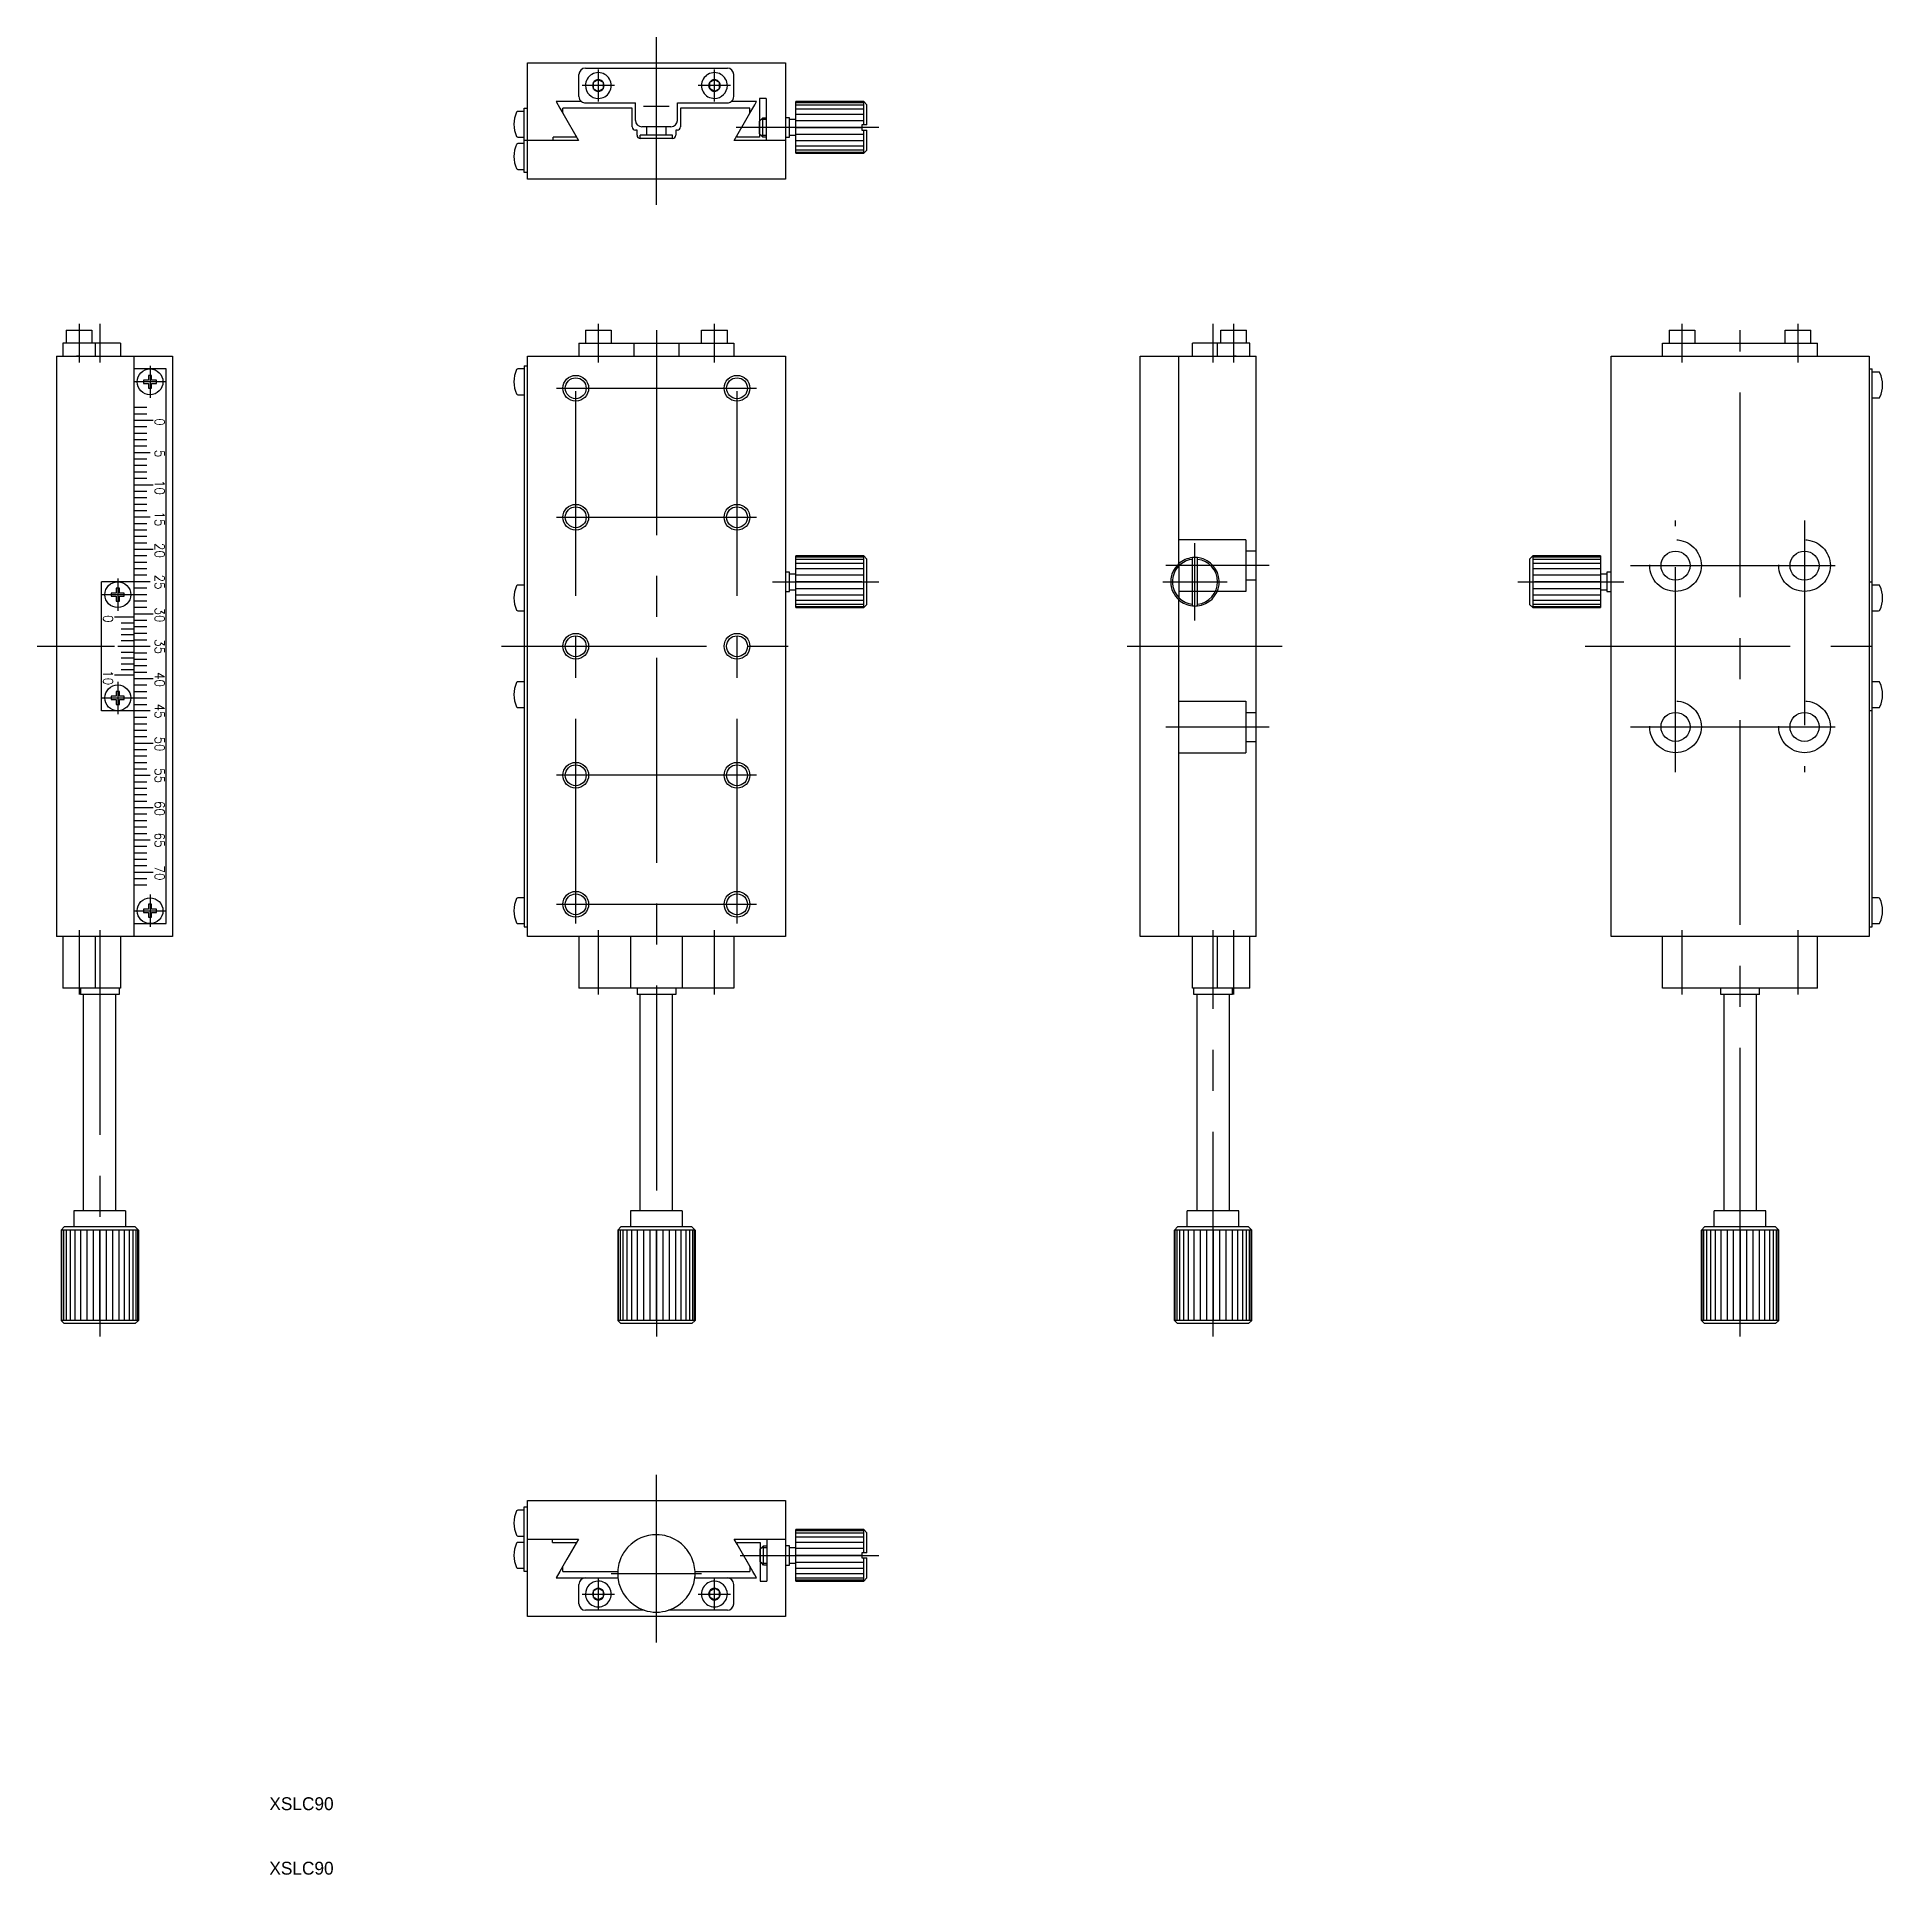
# Model space of a CAD drawing. Extents: x -26 to 262, y 10 to 295.
import ezdxf

# ---------------------------------------------------------------- set-up
doc = ezdxf.new("R2010")
doc.units = 0
doc.linetypes.add('CENTER', pattern=[50.8, 31.75, -6.35, 6.35, -6.35])
doc.linetypes.add('DASHED', pattern=[19.05, 12.7, -6.35])
doc.layers.get('0').update_dxf_attribs({"linetype": 'CONTINUOUS'})
doc.layers.add('CENTER', color=1, linetype='CENTER')
doc.styles.add('CONVERTER_2', font='txt.shx', dxfattribs={"width": 0.9})

# ---------------------------------------------------------------- blocks, each defined once
blk = doc.blocks.new('*U23')
at = {"color": 7, "linetype": 'CONTINUOUS', "style": 'CONVERTER_2', "width": 0.9}
blk.add_text('30', height=1.5, rotation=270, dxfattribs=at).set_placement((-7.75, 206.44))
blk = doc.blocks.new('*U24')
at = {"color": 7, "linetype": 'CONTINUOUS', "style": 'CONVERTER_2', "width": 0.9}
blk.add_text('60', height=1.5, rotation=270, dxfattribs=at).set_placement((-7.75, 176.44))
blk = doc.blocks.new('*U25')
at = {"color": 7, "linetype": 'CONTINUOUS', "style": 'CONVERTER_2', "width": 0.9}
blk.add_text('0', height=1.5, rotation=270, dxfattribs=at).set_placement((-7.75, 235.77))
blk = doc.blocks.new('*U26')
at = {"color": 7, "linetype": 'CONTINUOUS', "style": 'CONVERTER_2', "width": 0.9}
blk.add_text('5', height=1.5, rotation=270, dxfattribs=at).set_placement((-7.75, 230.88))
blk = doc.blocks.new('*U27')
at = {"color": 7, "linetype": 'CONTINUOUS', "style": 'CONVERTER_2', "width": 0.9}
blk.add_text('10', height=1.5, rotation=270, dxfattribs=at).set_placement((-7.75, 226.22))
blk = doc.blocks.new('*U28')
at = {"color": 7, "linetype": 'CONTINUOUS', "style": 'CONVERTER_2', "width": 0.9}
blk.add_text('15', height=1.5, rotation=270, dxfattribs=at).set_placement((-7.75, 221.33))
blk = doc.blocks.new('*U29')
at = {"color": 7, "linetype": 'CONTINUOUS', "style": 'CONVERTER_2', "width": 0.9}
blk.add_text('55', height=1.5, rotation=270, dxfattribs=at).set_placement((-7.75, 181.55))
blk = doc.blocks.new('*U30')
at = {"color": 7, "linetype": 'CONTINUOUS', "style": 'CONVERTER_2', "width": 0.9}
blk.add_text('50', height=1.5, rotation=270, dxfattribs=at).set_placement((-7.75, 186.44))
blk = doc.blocks.new('*U31')
at = {"color": 7, "linetype": 'CONTINUOUS', "style": 'CONVERTER_2', "width": 0.9}
blk.add_text('20', height=1.5, rotation=270, dxfattribs=at).set_placement((-7.75, 216.44))
blk = doc.blocks.new('*U32')
at = {"color": 7, "linetype": 'CONTINUOUS', "style": 'CONVERTER_2', "width": 0.9}
blk.add_text('35', height=1.5, rotation=270, dxfattribs=at).set_placement((-7.75, 201.55))
blk = doc.blocks.new('*U33')
at = {"color": 7, "linetype": 'CONTINUOUS', "style": 'CONVERTER_2', "width": 0.9}
blk.add_text('40', height=1.5, rotation=270, dxfattribs=at).set_placement((-7.75, 196.44))
blk = doc.blocks.new('*U34')
at = {"color": 7, "linetype": 'CONTINUOUS', "style": 'CONVERTER_2', "width": 0.9}
blk.add_text('25', height=1.5, rotation=270, dxfattribs=at).set_placement((-7.75, 211.55))
blk = doc.blocks.new('*U35')
at = {"color": 7, "linetype": 'CONTINUOUS', "style": 'CONVERTER_2', "width": 0.9}
blk.add_text('45', height=1.5, rotation=270, dxfattribs=at).set_placement((-7.75, 191.55))
blk = doc.blocks.new('*U36')
at = {"color": 7, "linetype": 'CONTINUOUS', "style": 'CONVERTER_2', "width": 0.9}
blk.add_text('70', height=1.5, rotation=270, dxfattribs=at).set_placement((-7.75, 166.44))
blk = doc.blocks.new('*U37')
at = {"color": 7, "linetype": 'CONTINUOUS', "style": 'CONVERTER_2', "width": 0.9}
blk.add_text('65', height=1.5, rotation=270, dxfattribs=at).set_placement((-7.75, 171.55))
blk = doc.blocks.new('*U38')
at = {"color": 7, "linetype": 'CONTINUOUS', "style": 'CONVERTER_2', "width": 0.9}
blk.add_text('10', height=1.5, rotation=270, dxfattribs=at).set_placement((-15.75, 196.72))
blk = doc.blocks.new('*U39')
at = {"color": 7, "linetype": 'CONTINUOUS', "style": 'CONVERTER_2', "width": 0.9}
blk.add_text('0', height=1.5, rotation=270, dxfattribs=at).set_placement((-15.75, 205.27))

msp = doc.modelspace()

# ---------------------------------------------------------------- linework, layer by layer
at = {"color": 7, "linetype": 'CONTINUOUS'}
for p, q in [((50, 272.86), (50, 290.86)), ((50, 290.86), (90, 290.86)), ((58, 285.66), (58, 289.06)), ((59, 290.06), (81, 290.06)), ((61, 288.26), (60.22, 287.81)), ((61.78, 287.81), (61, 288.26)), ((79, 288.26), (78.22, 287.81)), ((79.78, 287.81), (79, 288.26)), ((82, 285.66), (82, 289.06)), ((90, 290.86), (90, 272.86)), ((60.22, 287.81), (60.22, 286.91)), ((60.22, 286.91), (61, 286.46)), ((61.78, 286.91), (61, 286.46)), ((61.78, 286.91), (61.78, 287.81)), ((78.22, 287.81), (78.22, 286.91)), ((79, 286.46), (78.22, 286.91)), ((79, 286.46), (79.78, 286.91)), ((79.78, 286.91), (79.78, 287.81)), ((87, 285.36), (86, 285.36)), ((86, 285.36), (86, 279.36)), ((87, 285.36), (87, 279.36)), ((49.5, 283.36), (48.51, 283.36)), ((49.5, 279.36), (49.5, 283.86)), ((49.5, 283.86), (50, 283.86)), ((58.4, 284.86), (54.46, 284.86)), ((54.46, 284.86), (55.04, 283.86)), ((55.04, 283.86), (55.5, 283.06)), ((66.25, 283.86), (55.5, 283.86)), ((55.5, 283.06), (55.5, 283.86)), ((55.5, 283.06), (57.93, 278.86)), ((59, 284.66), (66.75, 284.66)), ((66.25, 280.96), (66.25, 283.86)), ((66.75, 281.96), (66.75, 284.66)), ((73.25, 284.66), (81, 284.66)), ((73.25, 281.96), (73.25, 284.66)), ((73.75, 283.86), (73.75, 280.96)), ((84.5, 283.86), (73.75, 283.86)), ((85.54, 284.86), (81.6, 284.86)), ((82.07, 278.86), (84.5, 283.06)), ((84.5, 283.06), (85.25, 284.36)), ((84.5, 283.06), (84.5, 283.86)), ((85.25, 284.36), (85.54, 284.86)), ((86, 282.86), (86, 280.86)), ((86.22, 282.08), (86.5, 282.36)), ((86.5, 282.36), (87, 282.36)), ((86.5, 279.36), (86.5, 282.36)), ((87, 283.36), (87, 280.36)), ((87, 282.36), (87, 282.08)), ((90.64, 282.36), (90, 282.36)), ((90.64, 279.36), (90.64, 282.36)), ((91.64, 282.08), (91.64, 284.86)), ((102.14, 284.86), (91.64, 284.86)), ((102.14, 284.86), (102.64, 284.36)), ((102.64, 281.26), (102.64, 284.36)), ((57.5, 279.6), (57.5, 279.36)), ((67, 280.46), (66.75, 280.46)), ((67, 279.66), (67, 280.46)), ((68.5, 279.66), (67.5, 279.66)), ((67.5, 279.16), (67.5, 279.66)), ((68.5, 280.96), (67.75, 280.96)), ((71.5, 280.96), (68.5, 280.96)), ((68.5, 279.66), (68.5, 280.96)), ((71.5, 279.66), (68.5, 279.66)), ((72.25, 280.96), (71.5, 280.96)), ((71.5, 279.66), (71.5, 280.96)), ((72.5, 279.66), (71.5, 279.66)), ((72.5, 279.16), (72.5, 279.66)), ((73, 280.46), (73, 279.66)), ((73.25, 280.46), (73, 280.46)), ((82.5, 279.36), (82.5, 279.6)), ((86, 281.86), (86.22, 282.08)), ((86, 279.86), (86, 281.86)), ((86, 280.86), (86, 279.36)), ((86.22, 279.63), (86, 279.86)), ((86.5, 279.36), (86.22, 279.63)), ((87, 280.86), (87, 279.63)), ((87, 279.63), (87, 279.36)), ((91.64, 282.08), (90.64, 282.08)), ((91.64, 279.63), (90.64, 279.63)), ((91.64, 280.86), (91.64, 282.08)), ((91.64, 279.63), (91.64, 280.86)), ((91.64, 277), (91.64, 279.63)), ((102.64, 281.26), (101.84, 281.26)), ((101.84, 281.26), (101.84, 280.86)), ((101.84, 280.86), (101.84, 280.46)), ((101.84, 280.46), (102.64, 280.46)), ((102.64, 277.36), (102.64, 280.46)), ((48.51, 279.36), (49.5, 279.36)), ((49.5, 278.36), (48.51, 278.36)), ((49.5, 278.86), (49.5, 279.36)), ((54, 278.86), (49.5, 278.86)), ((49.5, 273.86), (49.5, 278.86)), ((57.5, 279.36), (54, 279.36)), ((54, 278.86), (54, 279.36)), ((57.93, 278.86), (54, 278.86)), ((57.5, 278.86), (55, 278.86)), ((72.5, 279.16), (67.5, 279.16)), ((86, 278.86), (82.07, 278.86)), ((86, 279.36), (82.5, 279.36)), ((86, 278.86), (82.5, 278.86)), ((87, 278.86), (86, 278.86)), ((87, 279.36), (86.5, 279.36)), ((87, 279.36), (87, 278.86)), ((90, 278.86), (87, 278.86)), ((90, 279.36), (90.64, 279.36)), ((91.64, 276.86), (91.64, 277)), ((91.64, 276.86), (102.14, 276.86)), ((102.64, 277.36), (102.14, 276.86)), ((48.51, 274.36), (49.5, 274.36)), ((50, 273.86), (49.5, 273.86)), ((90, 272.86), (50, 272.86)), ((-21.5, 249.43), (-21.5, 247.43)), ((-21.5, 249.43), (-19.5, 249.43)), ((-19.5, 249.43), (-17.5, 249.43)), ((-17.5, 249.43), (-17.5, 247.43)), ((59, 249.43), (63, 249.43)), ((59, 249.43), (59, 247.43)), ((63, 249.43), (63, 247.43)), ((77, 247.43), (77, 249.43)), ((77, 249.43), (81, 249.43)), ((81, 247.43), (81, 249.43)), ((157.5, 249.43), (159.5, 249.43)), ((157.5, 247.43), (157.5, 249.43)), ((159.5, 249.43), (161.5, 249.43)), ((161.5, 247.43), (161.5, 249.43)), ((227, 249.43), (227, 247.43)), ((227, 249.43), (231, 249.43)), ((231, 249.43), (231, 247.43)), ((245, 247.43), (245, 249.43)), ((245, 249.43), (249, 249.43)), ((249, 247.43), (249, 249.43)), ((-23, 245.43), (-22, 245.43)), ((-23, 245.43), (-23, 155.43)), ((-23, 245.43), (-5, 245.43)), ((-22, 247.43), (-22, 245.43)), ((-19.5, 247.43), (-22, 247.43)), ((-22, 245.43), (-19.3, 245.43)), ((-20.3, 245.43), (-19.6, 245.43)), ((-19.6, 245.43), (-19.9, 245.43)), ((-13.1, 247.43), (-19.5, 247.43)), ((-19.5, 245.43), (-19.5, 245.43)), ((-19.5, 245.43), (-13.1, 245.43)), ((-17, 247.43), (-17, 245.43)), ((-13.1, 247.43), (-13.1, 245.43)), ((-13.1, 247.43), (-13.1, 245.43)), ((-11, 245.43), (-11, 155.43)), ((-5, 245.43), (-5, 155.43)), ((50, 245.43), (65, 245.43)), ((50, 155.43), (50, 245.43)), ((58, 247.43), (65, 247.43)), ((58, 247.43), (58, 245.43)), ((65, 247.43), (66.5, 247.43)), ((65, 245.43), (66.5, 245.43)), ((66.5, 247.43), (66.5, 245.43)), ((66.5, 247.43), (73.5, 247.43)), ((66.5, 245.43), (73.5, 245.43)), ((73.5, 247.43), (75, 247.43)), ((73.5, 247.43), (73.5, 245.43)), ((73.5, 245.43), (75, 245.43)), ((75, 247.43), (82, 247.43)), ((75, 245.43), (90, 245.43)), ((80, 245.43), (82, 245.43)), ((81, 247.43), (82, 247.43)), ((82, 247.43), (82, 245.43)), ((82, 245.43), (84, 245.43)), ((90, 245.43), (90, 155.43)), ((145, 155.43), (145, 245.43)), ((145, 245.43), (159.9, 245.43)), ((151, 213.24), (151, 245.43)), ((153.1, 245.43), (153.1, 247.43)), ((159.5, 247.43), (153.1, 247.43)), ((153.1, 245.43), (153.1, 247.43)), ((153.1, 245.43), (159.5, 245.43)), ((157, 245.43), (157, 247.43)), ((159.3, 245.43), (162, 245.43)), ((162, 247.43), (159.5, 247.43)), ((159.5, 245.43), (159.5, 245.43)), ((159.9, 245.43), (159.6, 245.43)), ((159.6, 245.43), (160.3, 245.43)), ((162, 245.43), (162, 247.43)), ((162, 245.43), (163, 245.43)), ((163, 155.43), (163, 245.43)), ((218, 245.43), (226, 245.43)), ((218, 155.43), (218, 245.43)), ((226, 247.43), (250, 247.43)), ((226, 245.43), (226, 247.43)), ((226, 245.43), (258, 245.43)), ((250, 245.43), (250, 247.43)), ((258, 245.43), (258, 210.43)), ((-6, 243.43), (-11, 243.43)), ((-8.25, 242.43), (-8.75, 242.43)), ((-8.75, 242.43), (-8.75, 241.68)), ((-8.25, 241.68), (-8.25, 242.43)), ((-6, 157.43), (-6, 243.43)), ((49.5, 243.43), (48.51, 243.43)), ((49.5, 243.93), (49.5, 156.93)), ((49.5, 243.93), (50, 243.93)), ((258, 243.43), (258.5, 243.43)), ((258.5, 242.93), (258.5, 243.43)), ((258.5, 210.43), (258.5, 242.93)), ((259.49, 242.93), (258.5, 242.93)), ((-8.75, 241.68), (-9.5, 241.68)), ((-9.5, 241.68), (-9.5, 241.18)), ((-9.5, 241.18), (-8.75, 241.18)), ((-8.75, 241.18), (-8.75, 240.43)), ((-8.75, 240.43), (-8.25, 240.43)), ((-7.5, 241.68), (-8.25, 241.68)), ((-8.25, 240.43), (-8.25, 241.18)), ((-8.25, 241.18), (-7.5, 241.18)), ((-7.5, 241.18), (-7.5, 241.68)), ((48.51, 239.43), (49.5, 239.43)), ((258.5, 238.93), (259.49, 238.93)), ((102.14, 214.43), (91.64, 214.43)), ((91.64, 214.29), (91.64, 214.43)), ((91.64, 211.65), (91.64, 214.29)), ((102.14, 214.43), (102.64, 213.93)), ((102.64, 206.93), (102.64, 213.93)), ((153.1, 206.69), (153.1, 214.17)), ((153.9, 206.69), (153.9, 214.17)), ((205.36, 213.93), (205.86, 214.43)), ((205.36, 213.93), (205.36, 206.93)), ((216.36, 214.43), (205.86, 214.43)), ((216.36, 214.43), (216.36, 214.29)), ((216.36, 214.29), (216.36, 211.65)), ((-16, 190.43), (-16, 210.43)), ((-11, 210.43), (-16, 210.43)), ((90.64, 211.93), (90, 211.93)), ((90.64, 208.93), (90.64, 211.93)), ((90.64, 211.65), (91.64, 211.65)), ((91.64, 210.43), (91.64, 211.65)), ((91.64, 209.2), (91.64, 210.43)), ((216.36, 211.65), (216.36, 210.43)), ((216.36, 211.65), (217.36, 211.65)), ((216.36, 210.43), (216.36, 209.2)), ((217.36, 211.93), (217.36, 208.93)), ((218, 211.93), (217.36, 211.93)), ((258, 210.43), (258.5, 210.43)), ((258, 210.43), (258, 155.43)), ((258.5, 156.93), (258.5, 210.43)), ((-13.75, 208.68), (-14.5, 208.68)), ((-14.5, 208.68), (-14.5, 208.18)), ((-14.5, 208.18), (-13.75, 208.18)), ((-13.25, 209.43), (-13.75, 209.43)), ((-13.75, 209.43), (-13.75, 208.68)), ((-13.75, 208.18), (-13.75, 207.43)), ((-13.75, 207.43), (-13.25, 207.43)), ((-13.25, 208.68), (-13.25, 209.43)), ((-12.5, 208.68), (-13.25, 208.68)), ((-13.25, 207.43), (-13.25, 208.18)), ((-13.25, 208.18), (-12.5, 208.18)), ((-12.5, 208.18), (-12.5, 208.68)), ((49.5, 209.93), (48.51, 209.93)), ((90, 208.93), (90.64, 208.93)), ((90.64, 209.2), (91.64, 209.2)), ((91.64, 206.43), (91.64, 209.2)), ((151, 191.93), (151, 207.62)), ((216.36, 209.2), (217.36, 209.2)), ((216.36, 209.2), (216.36, 206.43)), ((217.36, 208.93), (218, 208.93)), ((259.49, 209.93), (258.5, 209.93)), ((48.51, 205.93), (49.5, 205.93)), ((91.64, 206.43), (102.14, 206.43)), ((102.64, 206.93), (102.14, 206.43)), ((205.86, 206.43), (205.36, 206.93)), ((205.86, 206.43), (216.36, 206.43)), ((258.5, 205.93), (259.49, 205.93)), ((-13.75, 193.43), (-13.75, 192.68)), ((-13.25, 193.43), (-13.75, 193.43)), ((-13.25, 192.68), (-13.25, 193.43)), ((49.5, 194.93), (48.51, 194.93)), ((259.49, 194.93), (258.5, 194.93)), ((-11, 190.43), (-16, 190.43)), ((-13.75, 192.68), (-14.5, 192.68)), ((-14.5, 192.68), (-14.5, 192.18)), ((-14.5, 192.18), (-13.75, 192.18)), ((-13.75, 192.18), (-13.75, 191.43)), ((-13.75, 191.43), (-13.25, 191.43)), ((-12.5, 192.68), (-13.25, 192.68)), ((-13.25, 191.43), (-13.25, 192.18)), ((-13.25, 192.18), (-12.5, 192.18)), ((-12.5, 192.18), (-12.5, 192.68)), ((48.51, 190.93), (49.5, 190.93)), ((151, 183.93), (151, 191.93)), ((258.5, 190.43), (258, 190.43)), ((258.5, 190.93), (259.49, 190.93)), ((151, 155.43), (151, 183.93)), ((49.5, 161.43), (48.51, 161.43)), ((259.49, 161.43), (258.5, 161.43)), ((-9.5, 159.68), (-9.5, 159.18)), ((-8.75, 159.68), (-9.5, 159.68)), ((-9.5, 159.18), (-8.75, 159.18)), ((-8.25, 160.43), (-8.75, 160.43)), ((-8.75, 160.43), (-8.75, 159.68)), ((-8.75, 159.18), (-8.75, 158.43)), ((-8.75, 158.43), (-8.25, 158.43)), ((-8.25, 159.68), (-8.25, 160.43)), ((-7.5, 159.68), (-8.25, 159.68)), ((-8.25, 159.18), (-7.5, 159.18)), ((-8.25, 158.43), (-8.25, 159.18)), ((-7.5, 159.18), (-7.5, 159.68)), ((-11, 157.43), (-6, 157.43)), ((48.51, 157.43), (49.5, 157.43)), ((49.5, 156.93), (50, 156.93)), ((258, 156.93), (258.5, 156.93)), ((258.5, 157.43), (259.49, 157.43)), ((-22, 155.43), (-23, 155.43)), ((-13.1, 155.43), (-23, 155.43)), ((-12.3, 155.43), (-23, 155.43)), ((-22, 155.43), (-22, 147.43)), ((-17, 155.43), (-17, 147.43)), ((-13.1, 155.43), (-13.1, 153.43)), ((-13.1, 155.43), (-13.1, 147.43)), ((-5, 155.43), (-12.9, 155.43)), ((56, 155.43), (50, 155.43)), ((58, 155.43), (56, 155.43)), ((58, 155.43), (58, 147.43)), ((60, 155.43), (58, 155.43)), ((65, 155.43), (60, 155.43)), ((66, 155.43), (65, 155.43)), ((67, 155.43), (66, 155.43)), ((66, 155.43), (66, 147.43)), ((67.5, 155.43), (67, 155.43)), ((72.5, 155.43), (67.5, 155.43)), ((73, 155.43), (72.5, 155.43)), ((74, 155.43), (73, 155.43)), ((80, 155.43), (74, 155.43)), ((74, 155.43), (74, 147.43)), ((82, 155.43), (80, 155.43)), ((82, 155.43), (82, 147.43)), ((84, 155.43), (82, 155.43)), ((90, 155.43), (84, 155.43)), ((153.1, 155.43), (145, 155.43)), ((163, 155.43), (153.1, 155.43)), ((153.1, 147.43), (153.1, 155.43)), ((153.1, 153.43), (153.1, 155.43)), ((157, 147.43), (157, 155.43)), ((163, 155.43), (162, 155.43)), ((162, 147.43), (162, 155.43)), ((258, 155.43), (218, 155.43)), ((226, 147.43), (226, 155.43)), ((250, 147.43), (250, 155.43)), ((-17, 147.43), (-22, 147.43)), ((-19.3, 147.43), (-19.3, 146.43)), ((-13.1, 147.43), (-17, 147.43)), ((-13.3, 147.43), (-13.3, 146.43)), ((66, 147.43), (58, 147.43)), ((67, 147.43), (66, 147.43)), ((67, 147.43), (67, 146.43)), ((67.5, 147.43), (67, 147.43)), ((72.5, 147.43), (67.5, 147.43)), ((74, 147.43), (72.5, 147.43)), ((73, 147.43), (73, 146.43)), ((82, 147.43), (74, 147.43)), ((157, 147.43), (153.1, 147.43)), ((153.3, 146.43), (153.3, 147.43)), ((162, 147.43), (157, 147.43)), ((159.3, 146.43), (159.3, 147.43)), ((235.5, 147.43), (226, 147.43)), ((235, 146.43), (235, 147.43)), ((240.5, 147.43), (235.5, 147.43)), ((241, 147.43), (240.5, 147.43)), ((241, 146.43), (241, 147.43)), ((250, 147.43), (241, 147.43)), ((-13.3, 146.43), (-19.3, 146.43)), ((-18.8, 112.93), (-18.8, 146.43)), ((-13.8, 112.93), (-13.8, 146.43)), ((67.5, 146.43), (67, 146.43)), ((67.5, 112.93), (67.5, 146.43)), ((72.5, 146.43), (67.5, 146.43)), ((72.5, 112.93), (72.5, 146.43)), ((73, 146.43), (72.5, 146.43)), ((159.3, 146.43), (153.3, 146.43)), ((153.8, 146.43), (153.8, 112.93)), ((158.8, 146.43), (158.8, 112.93)), ((235.5, 146.43), (235, 146.43)), ((240.5, 146.43), (235.5, 146.43)), ((235.5, 146.43), (235.5, 112.93)), ((241, 146.43), (240.5, 146.43)), ((240.5, 146.43), (240.5, 112.93)), ((-12.3, 112.93), (-20.3, 112.93)), ((-20.3, 112.93), (-20.3, 110.43)), ((-18.8, 112.93), (-20.3, 112.93)), ((-13.8, 112.93), (-18.8, 112.93)), ((-12.3, 112.93), (-13.8, 112.93)), ((-12.3, 112.93), (-12.3, 110.43)), ((-12.3, 112.93), (-12.3, 110.43)), ((67.5, 112.93), (66, 112.93)), ((66, 112.93), (66, 110.43)), ((74, 112.93), (66, 112.93)), ((72.5, 112.93), (67.5, 112.93)), ((74, 112.93), (72.5, 112.93)), ((74, 112.93), (74, 110.43)), ((74, 112.93), (74, 110.43)), ((153.8, 112.93), (152.3, 112.93)), ((152.3, 110.43), (152.3, 112.93)), ((160.3, 112.93), (152.3, 112.93)), ((152.3, 110.43), (152.3, 112.93)), ((158.8, 112.93), (153.8, 112.93)), ((160.3, 112.93), (158.8, 112.93)), ((160.3, 110.43), (160.3, 112.93)), ((234, 110.43), (234, 112.93)), ((242, 112.93), (234, 112.93)), ((234, 110.43), (234, 112.93)), ((235.5, 112.93), (234, 112.93)), ((240.5, 112.93), (235.5, 112.93)), ((242, 112.93), (240.5, 112.93)), ((242, 110.43), (242, 112.93)), ((-22.3, 109.93), (-21.8, 110.43)), ((-22.3, 109.93), (-22.3, 95.93)), ((-22.21, 109.93), (-22.3, 109.93)), ((-21.94, 109.93), (-22.21, 109.93)), ((-21.5, 109.93), (-21.94, 109.93)), ((-10.8, 110.43), (-21.8, 110.43)), ((-20.9, 109.93), (-21.5, 109.93)), ((-20.16, 109.93), (-20.9, 109.93)), ((-12.3, 110.43), (-20.3, 110.43)), ((-19.3, 109.93), (-20.16, 109.93)), ((-18.32, 109.93), (-19.3, 109.93)), ((-17.34, 109.93), (-18.32, 109.93)), ((-16.3, 109.93), (-17.34, 109.93)), ((-10.3, 109.93), (-16.3, 109.93)), ((-10.8, 110.43), (-10.3, 109.93)), ((-10.3, 95.93), (-10.3, 109.93)), ((-10.3, 109.93), (-10.3, 95.93)), ((64, 109.93), (64.5, 110.43)), ((64.09, 109.93), (64, 109.93)), ((64, 109.93), (64, 95.93)), ((64.36, 109.93), (64.09, 109.93)), ((64.8, 109.93), (64.36, 109.93)), ((75.5, 110.43), (64.5, 110.43)), ((65.4, 109.93), (64.8, 109.93)), ((66.14, 109.93), (65.4, 109.93)), ((74, 110.43), (66, 110.43)), ((67, 109.93), (66.14, 109.93)), ((67.98, 109.93), (67, 109.93)), ((68.96, 109.93), (67.98, 109.93)), ((70, 109.93), (68.96, 109.93)), ((76, 109.93), (70, 109.93)), ((75.5, 110.43), (76, 109.93)), ((76, 109.93), (76, 95.93)), ((76, 95.93), (76, 109.93)), ((150.3, 109.93), (150.8, 110.43)), ((150.3, 95.93), (150.3, 109.93)), ((156.3, 109.93), (150.3, 109.93)), ((150.3, 109.93), (150.3, 95.93)), ((161.8, 110.43), (150.8, 110.43)), ((160.3, 110.43), (152.3, 110.43)), ((157.34, 109.93), (156.3, 109.93)), ((158.32, 109.93), (157.34, 109.93)), ((159.3, 109.93), (158.32, 109.93)), ((160.16, 109.93), (159.3, 109.93)), ((160.9, 109.93), (160.16, 109.93)), ((161.5, 109.93), (160.9, 109.93)), ((161.94, 109.93), (161.5, 109.93)), ((161.8, 110.43), (162.3, 109.93)), ((162.21, 109.93), (161.94, 109.93)), ((162.3, 109.93), (162.21, 109.93)), ((162.3, 95.93), (162.3, 109.93)), ((232, 109.93), (232.5, 110.43)), ((232, 109.93), (232, 95.93)), ((238, 109.93), (232, 109.93)), ((232, 95.93), (232, 109.93)), ((243.5, 110.43), (232.5, 110.43)), ((242, 110.43), (234, 110.43)), ((239.04, 109.93), (238, 109.93)), ((240.02, 109.93), (239.04, 109.93)), ((241, 109.93), (240.02, 109.93)), ((241.86, 109.93), (241, 109.93)), ((242.6, 109.93), (241.86, 109.93)), ((243.2, 109.93), (242.6, 109.93)), ((243.64, 109.93), (243.2, 109.93)), ((243.5, 110.43), (244, 109.93)), ((243.91, 109.93), (243.64, 109.93)), ((244, 109.93), (243.91, 109.93)), ((244, 95.93), (244, 109.93)), ((-22.21, 95.93), (-22.3, 95.93)), ((-21.8, 95.43), (-22.3, 95.93)), ((-21.94, 95.93), (-22.21, 95.93)), ((-21.5, 95.93), (-21.94, 95.93)), ((-18.5, 95.43), (-21.8, 95.43)), ((-20.9, 95.93), (-21.5, 95.93)), ((-20.16, 95.93), (-20.9, 95.93)), ((-19.3, 95.93), (-20.16, 95.93)), ((-18.32, 95.93), (-19.3, 95.93)), ((-18.3, 95.43), (-18.5, 95.43)), ((-17.34, 95.93), (-18.32, 95.93)), ((-14.3, 95.43), (-18.3, 95.43)), ((-16.3, 95.93), (-17.34, 95.93)), ((-10.3, 95.93), (-16.3, 95.93)), ((-10.8, 95.43), (-14.3, 95.43)), ((-10.8, 95.43), (-10.3, 95.93)), ((64.5, 95.43), (64, 95.93)), ((64.09, 95.93), (64, 95.93)), ((64.36, 95.93), (64.09, 95.93)), ((64.8, 95.93), (64.36, 95.93)), ((67.8, 95.43), (64.5, 95.43)), ((65.4, 95.93), (64.8, 95.93)), ((66.14, 95.93), (65.4, 95.93)), ((67, 95.93), (66.14, 95.93)), ((67.98, 95.93), (67, 95.93)), ((68, 95.43), (67.8, 95.43)), ((68.96, 95.93), (67.98, 95.93)), ((72, 95.43), (68, 95.43)), ((70, 95.93), (68.96, 95.93)), ((76, 95.93), (70, 95.93)), ((75.5, 95.43), (72, 95.43)), ((75.5, 95.43), (76, 95.93)), ((150.3, 95.93), (150.8, 95.43)), ((156.3, 95.93), (150.3, 95.93)), ((154.3, 95.43), (150.8, 95.43)), ((158.3, 95.43), (154.3, 95.43)), ((157.34, 95.93), (156.3, 95.93)), ((158.32, 95.93), (157.34, 95.93)), ((158.5, 95.43), (158.3, 95.43)), ((159.3, 95.93), (158.32, 95.93)), ((161.8, 95.43), (158.5, 95.43)), ((160.16, 95.93), (159.3, 95.93)), ((160.9, 95.93), (160.16, 95.93)), ((161.5, 95.93), (160.9, 95.93)), ((161.94, 95.93), (161.5, 95.93)), ((162.3, 95.93), (161.8, 95.43)), ((162.21, 95.93), (161.94, 95.93)), ((162.3, 95.93), (162.21, 95.93)), ((238, 95.93), (232, 95.93)), ((232, 95.93), (232.5, 95.43)), ((236, 95.43), (232.5, 95.43)), ((240, 95.43), (236, 95.43)), ((239.04, 95.93), (238, 95.93)), ((240.02, 95.93), (239.04, 95.93)), ((240.2, 95.43), (240, 95.43)), ((241, 95.93), (240.02, 95.93)), ((243.5, 95.43), (240.2, 95.43)), ((241.86, 95.93), (241, 95.93)), ((242.6, 95.93), (241.86, 95.93)), ((243.2, 95.93), (242.6, 95.93)), ((243.64, 95.93), (243.2, 95.93)), ((244, 95.93), (243.5, 95.43)), ((243.91, 95.93), (243.64, 95.93)), ((244, 95.93), (243.91, 95.93)), ((49.5, 66.5), (48.51, 66.5)), ((49.5, 67), (50, 67)), ((49.5, 62.5), (49.5, 67)), ((50, 64), (50, 68)), ((50, 68), (90, 68)), ((90, 68), (90, 62)), ((50, 62.5), (50, 64)), ((91.64, 63.36), (91.64, 63.5)), ((102.14, 63.5), (91.64, 63.5)), ((91.64, 60.73), (91.64, 63.36)), ((102.14, 63.5), (102.64, 63)), ((48.51, 62.5), (49.5, 62.5)), ((49.5, 61.5), (48.51, 61.5)), ((49.5, 62), (49.5, 62.5)), ((49.5, 57), (49.5, 62)), ((50, 50), (50, 62.5)), ((50, 62), (53.26, 62)), ((53.26, 62), (56.86, 62)), ((53.26, 62), (57.93, 62)), ((53.9, 61.5), (53.9, 62)), ((53.9, 61.5), (57.5, 61.5)), ((57.93, 62), (56.14, 58.9)), ((57.5, 61.5), (57.5, 61.26)), ((82.5, 61.26), (82.07, 62)), ((82.07, 62), (87.1, 62)), ((82.5, 62), (86.1, 62)), ((82.5, 61.5), (86.1, 61.5)), ((82.5, 61.26), (82.5, 61.5)), ((84.96, 57), (82.5, 61.26)), ((86.1, 61.5), (86.1, 55.5)), ((86.1, 60.5), (86.33, 60.73)), ((86.1, 58.5), (86.1, 60.5)), ((86.33, 60.73), (86.6, 61)), ((86.6, 58), (86.6, 61)), ((86.6, 61), (87.1, 61)), ((87.1, 62), (87.1, 61)), ((87.1, 62), (90, 62)), ((87.1, 61.5), (87.1, 55.5)), ((87.1, 61), (87.1, 60.73)), ((87.1, 60.73), (87.1, 59.5)), ((87.1, 60.5), (87.1, 57.5)), ((90, 62), (90, 50)), ((90, 61.5), (90, 61)), ((90.64, 61), (90, 61)), ((90.64, 58), (90.64, 61)), ((90.64, 60.73), (91.64, 60.73)), ((91.64, 59.5), (91.64, 60.73)), ((102.64, 59.9), (102.64, 63)), ((55.5, 57.8), (55.04, 57)), ((56.14, 58.9), (55.5, 57.8)), ((55.5, 57), (55.5, 57.8)), ((84.96, 57), (83.86, 58.9)), ((84.5, 57.8), (84.5, 57)), ((86.1, 59.5), (86.1, 57.5)), ((86.33, 58.28), (86.1, 58.5)), ((86.6, 58), (86.33, 58.28)), ((87.1, 58), (86.6, 58)), ((87.1, 58.28), (87.1, 58)), ((90, 58), (90.64, 58)), ((90.64, 58.28), (91.64, 58.28)), ((91.64, 58.28), (91.64, 59.5)), ((91.64, 55.5), (91.64, 58.28)), ((101.84, 59.9), (101.84, 59.5)), ((102.64, 59.9), (101.84, 59.9)), ((101.84, 59.5), (101.84, 59.1)), ((101.84, 59.1), (102.64, 59.1)), ((102.64, 56), (102.64, 59.1)), ((48.51, 57.5), (49.5, 57.5)), ((50, 57), (49.5, 57)), ((55.04, 57), (54.46, 56)), ((54.46, 56), (64.04, 56)), ((55.5, 57), (64, 57)), ((58, 52), (58, 55)), ((75.96, 56), (85.54, 56)), ((76, 57), (84.5, 57)), ((82, 52), (82, 55)), ((85.25, 56.5), (84.96, 57)), ((85.54, 56), (85.25, 56.5)), ((86.1, 55.5), (87.1, 55.5)), ((91.64, 55.5), (102.14, 55.5)), ((102.64, 56), (102.14, 55.5)), ((61, 54.4), (60.22, 53.95)), ((60.22, 53.95), (60.22, 53.05)), ((60.22, 53.05), (61, 52.6)), ((61, 54.4), (61.78, 53.95)), ((61, 52.6), (61.78, 53.05)), ((61.78, 53.05), (61.78, 53.95)), ((78.22, 53.95), (79, 54.4)), ((78.22, 53.95), (78.22, 53.05)), ((78.22, 53.05), (79, 52.6)), ((79.78, 53.95), (79, 54.4)), ((79, 52.6), (79.78, 53.05)), ((79.78, 53.05), (79.78, 53.95)), ((61, 50), (50, 50)), ((68.13, 51), (59, 51)), ((90, 50), (61, 50)), ((79, 51), (71.87, 51)), ((81, 51), (79, 51))]:
    msp.add_line(p, q, dxfattribs=at)
at = {"color": 3, "linetype": 'CONTINUOUS'}
for p, q in [((91.64, 284.72), (102.14, 284.72)), ((102.14, 284.32), (91.64, 284.32)), ((102.14, 283.69), (91.64, 283.69)), ((102.14, 282.86), (91.64, 282.86)), ((102.14, 281.26), (102.14, 284.86)), ((87, 282.08), (86.22, 282.08)), ((87, 279.63), (86.22, 279.63)), ((102.14, 281.9), (91.64, 281.9)), ((91.64, 280.86), (101.84, 280.86)), ((91.64, 279.82), (102.14, 279.82)), ((102.14, 276.86), (102.14, 280.46)), ((91.64, 278.86), (102.14, 278.86)), ((91.64, 278.03), (102.14, 278.03)), ((91.64, 277.4), (102.14, 277.4)), ((102.14, 277), (91.64, 277)), ((-9, 237.43), (-11, 237.43)), ((-9, 236.43), (-11, 236.43)), ((-8, 235.43), (-11, 235.43)), ((-9, 234.43), (-11, 234.43)), ((-9, 233.43), (-11, 233.43)), ((-9, 232.43), (-11, 232.43)), ((-9, 231.43), (-11, 231.43)), ((-8.5, 230.43), (-11, 230.43)), ((-9, 229.43), (-11, 229.43)), ((-9, 228.43), (-11, 228.43)), ((-9, 227.43), (-11, 227.43)), ((-9, 226.43), (-11, 226.43)), ((-8, 225.43), (-11, 225.43)), ((-9, 224.43), (-11, 224.43)), ((-9, 223.43), (-11, 223.43)), ((-9, 222.43), (-11, 222.43)), ((-9, 221.43), (-11, 221.43)), ((-8.5, 220.43), (-11, 220.43)), ((-9, 219.43), (-11, 219.43)), ((-9, 218.43), (-11, 218.43)), ((-9, 217.43), (-11, 217.43)), ((-9, 216.43), (-11, 216.43)), ((-8, 215.43), (-11, 215.43)), ((-9, 214.43), (-11, 214.43)), ((-9, 213.43), (-11, 213.43)), ((91.64, 214.29), (102.14, 214.29)), ((102.14, 213.89), (91.64, 213.89)), ((102.14, 213.26), (91.64, 213.26)), ((102.14, 206.43), (102.14, 214.43)), ((205.86, 214.43), (205.86, 206.43)), ((205.86, 214.29), (216.36, 214.29)), ((216.36, 213.89), (205.86, 213.89)), ((216.36, 213.26), (205.86, 213.26)), ((-9, 212.43), (-11, 212.43)), ((-9, 211.43), (-11, 211.43)), ((-8.5, 210.43), (-11, 210.43)), ((102.14, 212.43), (91.64, 212.43)), ((102.14, 211.47), (91.64, 211.47)), ((101.84, 210.43), (91.64, 210.43)), ((216.36, 212.43), (205.86, 212.43)), ((216.36, 211.47), (205.86, 211.47)), ((216.36, 210.43), (206.16, 210.43)), ((-9, 209.43), (-11, 209.43)), ((-9, 208.43), (-11, 208.43)), ((-9, 207.43), (-11, 207.43)), ((91.64, 209.39), (102.14, 209.39)), ((91.64, 208.43), (102.14, 208.43)), ((91.64, 207.6), (102.14, 207.6)), ((205.86, 209.39), (216.36, 209.39)), ((205.86, 208.43), (216.36, 208.43)), ((205.86, 207.6), (216.36, 207.6)), ((-11, 204.93), (-14, 204.93)), ((-9, 206.43), (-11, 206.43)), ((-8, 205.43), (-11, 205.43)), ((91.64, 206.97), (102.14, 206.97)), ((102.14, 206.57), (91.64, 206.57)), ((205.86, 206.97), (216.36, 206.97)), ((216.36, 206.57), (205.86, 206.57)), ((-11, 204.03), (-13, 204.03)), ((-13, 203.13), (-11, 203.13)), ((-11, 202.23), (-13, 202.23)), ((-9, 204.43), (-11, 204.43)), ((-9, 203.43), (-11, 203.43)), ((-9, 202.43), (-11, 202.43)), ((-13.5, 200.43), (-8.5, 200.43)), ((-13, 201.33), (-11, 201.33)), ((-13, 199.53), (-11, 199.53)), ((-11, 201.43), (-9, 201.43)), ((-11, 199.43), (-9, 199.43)), ((-11, 195.93), (-14, 195.93)), ((-13, 198.63), (-11, 198.63)), ((-13, 197.73), (-11, 197.73)), ((-13, 196.83), (-11, 196.83)), ((-11, 198.43), (-9, 198.43)), ((-11, 197.43), (-9, 197.43)), ((-11, 196.43), (-9, 196.43)), ((-11, 195.43), (-8, 195.43)), ((-11, 194.43), (-9, 194.43)), ((-11, 193.43), (-9, 193.43)), ((-11, 192.43), (-9, 192.43)), ((-11, 191.43), (-9, 191.43)), ((-8.5, 190.43), (-11, 190.43)), ((-11, 189.43), (-9, 189.43)), ((-11, 188.43), (-9, 188.43)), ((-11, 187.43), (-9, 187.43)), ((-11, 186.43), (-9, 186.43)), ((-11, 185.43), (-8, 185.43)), ((-11, 184.43), (-9, 184.43)), ((-11, 183.43), (-9, 183.43)), ((-11, 182.43), (-9, 182.43)), ((-11, 181.43), (-9, 181.43)), ((-11, 180.43), (-8.5, 180.43)), ((-11, 179.43), (-9, 179.43)), ((-11, 178.43), (-9, 178.43)), ((-11, 177.43), (-9, 177.43)), ((-11, 176.43), (-9, 176.43)), ((-11, 175.43), (-8, 175.43)), ((-11, 174.43), (-9, 174.43)), ((-11, 173.43), (-9, 173.43)), ((-11, 172.43), (-9, 172.43)), ((-11, 171.43), (-9, 171.43)), ((-11, 170.43), (-8.5, 170.43)), ((-11, 169.43), (-9, 169.43)), ((-11, 168.43), (-9, 168.43)), ((-11, 167.43), (-9, 167.43)), ((-11, 166.43), (-9, 166.43)), ((-11, 165.43), (-8, 165.43)), ((-11, 164.43), (-9, 164.43)), ((-11, 163.43), (-9, 163.43)), ((-22.21, 109.93), (-22.21, 95.93)), ((-21.94, 109.93), (-21.94, 95.93)), ((-21.5, 109.93), (-21.5, 95.93)), ((-20.9, 109.93), (-20.9, 95.93)), ((-20.16, 109.93), (-20.16, 95.93)), ((-19.3, 109.93), (-19.3, 95.93)), ((-18.32, 109.93), (-18.32, 95.93)), ((-17.34, 109.93), (-17.34, 95.93)), ((-16.3, 95.93), (-16.3, 109.93)), ((-15.26, 95.93), (-15.26, 109.93)), ((-14.28, 95.93), (-14.28, 109.93)), ((-13.3, 95.93), (-13.3, 109.93)), ((-12.44, 95.93), (-12.44, 109.93)), ((-11.7, 95.93), (-11.7, 109.93)), ((-11.1, 95.93), (-11.1, 109.93)), ((-10.66, 95.93), (-10.66, 109.93)), ((-10.39, 95.93), (-10.39, 109.93)), ((64.09, 109.93), (64.09, 95.93)), ((64.36, 109.93), (64.36, 95.93)), ((64.8, 109.93), (64.8, 95.93)), ((65.4, 109.93), (65.4, 95.93)), ((66.14, 109.93), (66.14, 95.93)), ((67, 109.93), (67, 95.93)), ((67.98, 109.93), (67.98, 95.93)), ((68.96, 109.93), (68.96, 95.93)), ((70, 95.93), (70, 109.93)), ((71.04, 95.93), (71.04, 109.93)), ((72.02, 95.93), (72.02, 109.93)), ((73, 95.93), (73, 109.93)), ((73.86, 95.93), (73.86, 109.93)), ((74.6, 95.93), (74.6, 109.93)), ((75.2, 95.93), (75.2, 109.93)), ((75.64, 95.93), (75.64, 109.93)), ((75.91, 95.93), (75.91, 109.93)), ((150.39, 109.93), (150.39, 95.93)), ((150.66, 109.93), (150.66, 95.93)), ((151.1, 109.93), (151.1, 95.93)), ((151.7, 109.93), (151.7, 95.93)), ((152.44, 109.93), (152.44, 95.93)), ((153.3, 109.93), (153.3, 95.93)), ((154.28, 109.93), (154.28, 95.93)), ((155.26, 109.93), (155.26, 95.93)), ((156.3, 109.93), (156.3, 95.93)), ((157.34, 95.93), (157.34, 109.93)), ((158.32, 95.93), (158.32, 109.93)), ((159.3, 95.93), (159.3, 109.93)), ((160.16, 95.93), (160.16, 109.93)), ((160.9, 95.93), (160.9, 109.93)), ((161.5, 95.93), (161.5, 109.93)), ((161.94, 95.93), (161.94, 109.93)), ((162.21, 95.93), (162.21, 109.93)), ((232.09, 109.93), (232.09, 95.93)), ((232.36, 109.93), (232.36, 95.93)), ((232.8, 109.93), (232.8, 95.93)), ((233.4, 109.93), (233.4, 95.93)), ((234.14, 109.93), (234.14, 95.93)), ((235, 109.93), (235, 95.93)), ((235.98, 109.93), (235.98, 95.93)), ((236.96, 109.93), (236.96, 95.93)), ((238, 109.93), (238, 95.93)), ((239.04, 95.93), (239.04, 109.93)), ((240.02, 95.93), (240.02, 109.93)), ((241, 95.93), (241, 109.93)), ((241.86, 95.93), (241.86, 109.93)), ((242.6, 95.93), (242.6, 109.93)), ((243.2, 95.93), (243.2, 109.93)), ((243.64, 95.93), (243.64, 109.93)), ((243.91, 95.93), (243.91, 109.93)), ((91.64, 63.36), (102.14, 63.36)), ((102.14, 59.9), (102.14, 63.5)), ((86.33, 60.73), (87.1, 60.73)), ((102.14, 62.96), (91.64, 62.96)), ((102.14, 62.33), (91.64, 62.33)), ((102.14, 61.5), (91.64, 61.5)), ((102.14, 60.54), (91.64, 60.54)), ((86.33, 58.28), (87.1, 58.28)), ((101.84, 59.5), (91.64, 59.5)), ((91.64, 58.46), (102.14, 58.46)), ((102.14, 55.5), (102.14, 59.1)), ((91.64, 57.5), (102.14, 57.5)), ((91.64, 56.67), (102.14, 56.67)), ((91.64, 56.04), (102.14, 56.04)), ((102.14, 55.64), (91.64, 55.64))]:
    msp.add_line(p, q, dxfattribs=at)
at = {"color": 3, "linetype": 'DASHED'}
for p, q in [((161.4, 216.93), (151, 216.93)), ((161.4, 216.93), (161.4, 208.93)), ((151, 213.24), (151, 207.62)), ((163, 215.18), (161.4, 215.18)), ((163, 210.68), (161.4, 210.68)), ((161.4, 208.93), (151, 208.93)), ((151, 191.93), (161.4, 191.93)), ((161.4, 191.93), (161.4, 190.18)), ((161.4, 190.18), (161.4, 185.68)), ((161.4, 190.18), (163, 190.18)), ((161.4, 185.68), (161.4, 183.93)), ((161.4, 185.68), (163, 185.68)), ((151, 183.93), (161.4, 183.93))]:
    msp.add_line(p, q, dxfattribs=at)
at = {"color": 7, "linetype": 'CONTINUOUS'}
for centre, radius in [((-8.5, 241.43), 2), ((57.5, 240.43), 1.62), ((82.5, 240.43), 1.62), ((57.5, 220.43), 1.62), ((82.5, 220.43), 1.62), ((228, 212.93), 2.25), ((248, 212.93), 2.25), ((-13.5, 208.43), 2), ((57.5, 200.43), 1.62), ((82.5, 200.43), 1.62), ((-13.5, 192.43), 2), ((228, 187.93), 2.25), ((248, 187.93), 2.25), ((57.5, 180.43), 1.62), ((82.5, 180.43), 1.62), ((-8.5, 159.43), 2), ((57.5, 160.43), 1.62), ((82.5, 160.43), 1.62)]:
    msp.add_circle(centre, radius, dxfattribs=at)
at = {"color": 3, "linetype": 'CONTINUOUS'}
for centre in [(57.5, 240.43), (82.5, 240.43), (57.5, 220.43), (82.5, 220.43), (57.5, 200.43), (82.5, 200.43), (57.5, 180.43), (82.5, 180.43), (57.5, 160.43), (82.5, 160.43)]:
    msp.add_circle(centre, 2, dxfattribs=at)
at = {"color": 3, "linetype": 'DASHED'}
for centre in [(228, 212.93), (248, 212.93), (228, 187.93), (248, 187.93)]:
    msp.add_circle(centre, 4, dxfattribs=at)
at = {"color": 7, "linetype": 'CONTINUOUS'}
for centre, radius, start, end in [((59, 289.06), 1, 90, 180), ((61, 287.36), 2, 150, 180), ((61, 287.36), 2, 90, 150), ((61, 287.36), 0.9, 90, 150), ((61, 287.36), 2, 30, 90), ((61, 287.36), 0.9, 30, 90), ((61, 287.36), 2, 330, 30), ((79, 287.36), 2, 150, 210), ((79, 287.36), 2, 90, 150), ((79, 287.36), 0.9, 90, 150), ((79, 287.36), 2, 30, 90), ((79, 287.36), 0.9, 30, 90), ((79, 287.36), 2, 0, 30), ((81, 289.06), 1, 360, 90), ((59, 285.66), 1, 180, 233.1301), ((61, 287.36), 2, 180, 270), ((61, 287.36), 0.9, 150, 210), ((61, 287.36), 0.9, 210, 270), ((61, 287.36), 0.9, 270, 330), ((61, 287.36), 2, 270, 330), ((61, 287.36), 0.9, 330, 30), ((79, 287.36), 2, 210, 270), ((79, 287.36), 0.9, 150, 210), ((79, 287.36), 0.9, 210, 270), ((79, 287.36), 2, 270, 0), ((79, 287.36), 0.9, 270, 330), ((79, 287.36), 0.9, 0, 30), ((79, 287.36), 0.9, 330, 0), ((81, 285.66), 1, 306.8699, 360), ((52.25, 281.36), 4.35, 154.3284, 205.6716), ((48.51, 283.16), 0.2, 90, 154.3284), ((59, 285.66), 1, 233.1301, 270), ((81, 285.66), 1, 270, 306.8699), ((48.51, 279.56), 0.2, 205.6716, 270), ((66.75, 280.96), 0.5, 180, 270), ((67.75, 281.96), 1, 180, 270), ((67.5, 279.66), 0.5, 180, 270), ((72.25, 281.96), 1, 270, 0), ((72.5, 279.66), 0.5, 270, 0), ((73.25, 280.96), 0.5, 270, 0), ((52.25, 276.36), 4.35, 154.3284, 205.6716), ((48.51, 278.16), 0.2, 90, 154.3284), ((48.51, 274.56), 0.2, 205.6716, 270), ((52.25, 241.43), 4.35, 154.3284, 205.6716), ((48.51, 243.23), 0.2, 90, 154.3284), ((259.49, 242.73), 0.2, 25.6716, 90), ((255.75, 240.93), 4.35, 334.3284, 25.6716), ((48.51, 239.63), 0.2, 205.6716, 270), ((259.49, 239.13), 0.2, 270, 334.3284), ((153.5, 210.43), 3.76, 131.6518, 228.3482), ((153.5, 210.43), 3.5, 96.5624, 224.4153), ((153.5, 210.43), 3.76, 96.1042, 131.6518), ((153.5, 210.43), 3.76, 83.8958, 96.1042), ((153.5, 210.43), 3.76, 70.1725, 83.8958), ((153.5, 210.43), 3.76, 276.1042, 70.1725), ((153.5, 210.43), 3.5, 276.5624, 83.4376), ((52.25, 207.93), 4.35, 154.3284, 205.6716), ((48.51, 209.73), 0.2, 90, 154.3284), ((153.5, 210.43), 3.5, 224.4153, 225), ((153.5, 210.43), 3.76, 228.3482, 263.8958), ((153.5, 210.43), 3.5, 225, 263.4376), ((259.49, 209.73), 0.2, 25.6716, 90), ((255.75, 207.93), 4.35, 334.3284, 25.6716), ((48.51, 206.13), 0.2, 205.6716, 270), ((153.5, 210.43), 3.76, 263.8958, 276.1042), ((259.49, 206.13), 0.2, 270, 334.3284), ((52.25, 192.93), 4.35, 154.3284, 205.6716), ((48.51, 194.73), 0.2, 90, 154.3284), ((259.49, 194.73), 0.2, 25.6716, 90), ((255.75, 192.93), 4.35, 334.3284, 25.6716), ((48.51, 191.13), 0.2, 205.6716, 270), ((259.49, 191.13), 0.2, 270, 334.3284), ((52.25, 159.43), 4.35, 154.3284, 205.6716), ((48.51, 161.23), 0.2, 90, 154.3284), ((259.49, 161.23), 0.2, 25.6716, 90), ((255.75, 159.43), 4.35, 334.3284, 25.6716), ((48.51, 157.63), 0.2, 205.6716, 270), ((259.49, 157.63), 0.2, 270, 334.3284), ((52.25, 64.5), 4.35, 154.3284, 205.6716), ((48.51, 66.3), 0.2, 90, 154.3284), ((52.25, 59.5), 4.35, 154.3284, 205.6716), ((48.51, 62.7), 0.2, 205.6716, 270), ((48.51, 61.3), 0.2, 90, 154.3284), ((70, 56.7), 6, 138.1897, 147.769), ((70, 56.7), 6, 136.8953, 138.1897), ((70, 56.7), 6, 90, 136.8953), ((70, 56.7), 6, 56.4427, 90), ((70, 56.7), 6, 38.0731, 56.4427), ((48.51, 57.7), 0.2, 205.6716, 270), ((70, 56.7), 6, 156.4435, 180), ((70, 56.7), 6, 147.769, 156.4435), ((70, 56.7), 6, 23.5565, 38.0731), ((70, 56.7), 6, 0, 23.5565), ((59, 55), 1, 90, 180), ((61, 53.5), 2, 90, 180), ((61, 53.5), 2, 30, 90), ((70, 56.7), 6, 180, 181.9102), ((70, 56.7), 6, 181.9102, 186.6998), ((70, 56.7), 6, 186.6998, 251.8051), ((70, 56.7), 6, 288.1949, 353.3002), ((70, 56.7), 6, 353.3002, 0), ((79, 53.5), 2, 90, 150), ((79, 53.5), 2, 0, 90), ((81, 55), 1, 0, 90), ((59, 52), 1, 180, 270), ((61, 53.5), 2, 180, 210), ((61, 53.5), 2, 210, 270), ((61, 53.5), 0.9, 150, 210), ((61, 53.5), 0.9, 90, 150), ((61, 53.5), 0.9, 210, 270), ((61, 53.5), 0.9, 30, 90), ((61, 53.5), 0.9, 270, 330), ((61, 53.5), 2, 270, 330), ((61, 53.5), 0.9, 330, 30), ((61, 53.5), 2, 330, 30), ((79, 53.5), 2, 150, 210), ((79, 53.5), 2, 210, 270), ((79, 53.5), 0.9, 150, 210), ((79, 53.5), 0.9, 90, 150), ((79, 53.5), 0.9, 210, 270), ((79, 53.5), 0.9, 30, 90), ((79, 53.5), 0.9, 270, 330), ((79, 53.5), 2, 270, 330), ((79, 53.5), 0.9, 0, 30), ((79, 53.5), 0.9, 330, 0), ((79, 53.5), 2, 330, 0), ((81, 52), 1, 270, 0), ((70, 56.7), 6, 251.8051, 288.1949)]:
    msp.add_arc(centre, radius, start, end, dxfattribs=at)
at = {"layer": 'CENTER', "color": 1, "linetype": 'CENTER'}
for p, q in [((70, 268.86), (70, 294.86)), ((61, 289.86), (61, 284.86)), ((79, 284.86), (79, 289.86)), ((79, 284.86), (79, 289.86)), ((63.5, 287.36), (58.5, 287.36)), ((81.5, 287.36), (76.5, 287.36)), ((81.5, 287.36), (76.5, 287.36)), ((81.5, 287.36), (76.5, 287.36)), ((81.5, 287.36), (76.5, 287.36)), ((81.5, 287.36), (76.5, 287.36)), ((81.5, 287.36), (76.5, 287.36)), ((81.5, 287.36), (76.5, 287.36)), ((81.5, 287.36), (76.5, 287.36)), ((81.5, 287.36), (76.5, 287.36)), ((68, 284.16), (72, 284.16)), ((104.47, 280.86), (82.36, 280.86)), ((-19.5, 250.43), (-19.5, 244.43)), ((-16.3, 250.43), (-16.3, 244.43)), ((61, 250.43), (61, 244.43)), ((70, 249.43), (70, 106.43)), ((79, 244.43), (79, 250.43)), ((156.3, 244.43), (156.3, 250.43)), ((159.5, 244.43), (159.5, 250.43)), ((229, 250.43), (229, 244.43)), ((238, 106.43), (238, 249.43)), ((247, 244.43), (247, 250.43)), ((-8.5, 243.93), (-8.5, 238.93)), ((57.5, 157.43), (57.5, 243.43)), ((82.5, 157.43), (82.5, 243.43)), ((-6, 241.43), (-11, 241.43)), ((54.5, 240.43), (85.5, 240.43)), ((54.5, 220.43), (85.5, 220.43)), ((228, 180.93), (228, 219.93)), ((248, 219.93), (248, 180.93)), ((153.5, 204.43), (153.5, 216.43)), ((-13.5, 210.93), (-13.5, 209.68)), ((88, 210.43), (104.47, 210.43)), ((148.5, 210.43), (158.5, 210.43)), ((165, 212.93), (149, 212.93)), ((203.53, 210.43), (220, 210.43)), ((221, 212.93), (255, 212.93)), ((-11, 208.43), (-16, 208.43)), ((-11, 208.43), (-16, 208.43)), ((-13.5, 209.68), (-13.5, 205.93)), ((-26, 200.43), (-14, 200.43)), ((46, 200.43), (94, 200.43)), ((143, 200.43), (167, 200.43)), ((214, 200.43), (262, 200.43)), ((-13.5, 194.93), (-13.5, 191.18)), ((-16, 192.43), (-11, 192.43)), ((-13.5, 191.18), (-13.5, 189.93)), ((149, 187.93), (165, 187.93)), ((221, 187.93), (255, 187.93)), ((85.5, 180.43), (54.5, 180.43)), ((-8.5, 161.93), (-8.5, 156.93)), ((-11, 159.43), (-6, 159.43)), ((54.5, 160.43), (85.5, 160.43)), ((-19.5, 156.43), (-19.5, 146.43)), ((-16.3, 156.43), (-16.3, 93.43)), ((61, 156.43), (61, 146.43)), ((79, 146.43), (79, 156.43)), ((156.3, 93.43), (156.3, 156.43)), ((159.5, 146.43), (159.5, 156.43)), ((229, 156.43), (229, 146.43)), ((247, 146.43), (247, 156.43)), ((-16.3, 109.93), (-16.3, 95.93)), ((70, 109.93), (70, 95.93)), ((156.3, 95.93), (156.3, 109.93)), ((238, 95.93), (238, 109.93)), ((70, 95.93), (70, 93.43)), ((238, 93.43), (238, 95.93)), ((70, 46), (70, 72)), ((83, 59.5), (104.47, 59.5)), ((61, 56), (61, 51)), ((63, 56.7), (77, 56.7)), ((79, 51), (79, 56)), ((79, 51), (79, 56)), ((58.5, 53.5), (63.5, 53.5)), ((76.5, 53.5), (81.5, 53.5)), ((76.5, 53.5), (81.5, 53.5)), ((76.5, 53.5), (81.5, 53.5)), ((76.5, 53.5), (81.5, 53.5)), ((76.5, 53.5), (81.5, 53.5)), ((76.5, 53.5), (81.5, 53.5)), ((76.5, 53.5), (81.5, 53.5)), ((76.5, 53.5), (81.5, 53.5))]:
    msp.add_line(p, q, dxfattribs=at)

# ---------------------------------------------------------------- block references
at = {"color": 7, "linetype": 'CONTINUOUS'}
for name in ['*U25', '*U26', '*U27', '*U28', '*U31', '*U34', '*U39', '*U23', '*U32', '*U38', '*U33', '*U35', '*U30', '*U29', '*U24', '*U37', '*U36']:
    msp.add_blockref(name, (0, 0), dxfattribs=at)

# ---------------------------------------------------------------- texts
for p in [(10, 20), (10, 10)]:
    msp.add_text('XSLC90', height=2, dxfattribs=at).set_placement(p)

doc.saveas('drawing.dxf')
